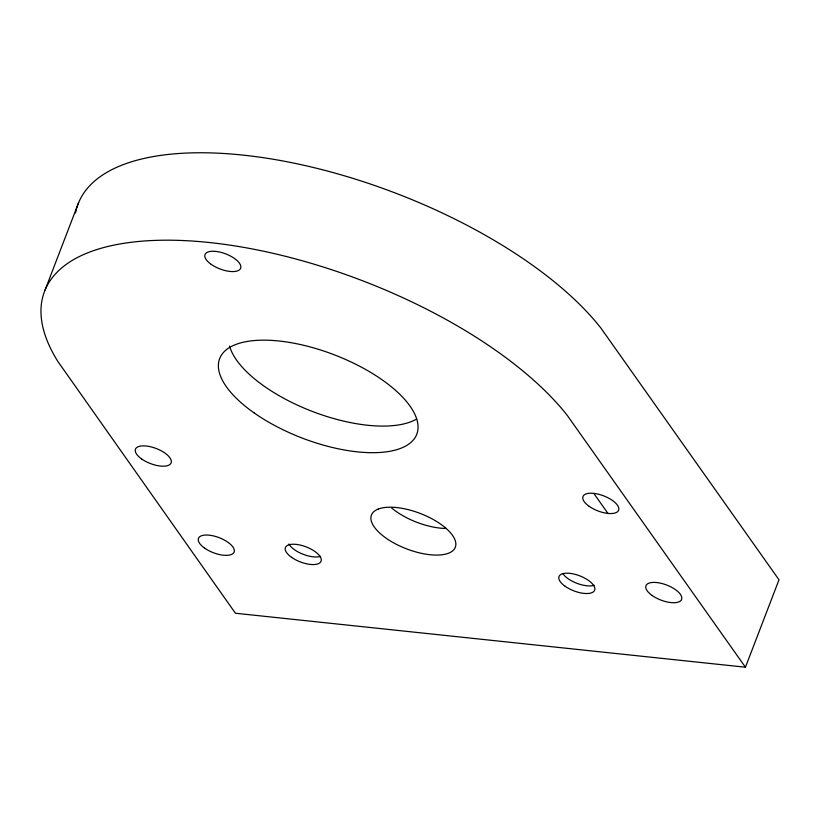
<?xml version="1.0" encoding="UTF-8"?>
<svg xmlns="http://www.w3.org/2000/svg" width="820" height="820" viewBox="0 0 820 820"><rect width="100%" height="100%" fill="white"/><g stroke="black" fill="none" stroke-linecap="round" stroke-linejoin="round"><path stroke-width="1.23" d="M45.11 289.972L78.658 202.55M745.441 667.213L567.214 415.33A293.14 123.881 21 0 0 209.5 242.535A293.14 123.881 21 0 0 57.83 361.415L235.422 613.237L745.441 667.213L779 579.791L600.773 327.908A293.14 123.881 21 0 0 306.793 165.937A293.14 123.881 21 0 0 76.844 207.644M594.059 493.753L608.102 513.627M416.652 419.01A105.565 44.618 21 0 1 311.231 411.005A105.565 44.618 21 0 1 229.569 346.091M446.152 528.48A44.926 18.983 21 0 1 391.56 507.898M75.542 212.923A293.14 123.881 21 0 1 76.537 208.68M594.172 585.316A19.096 8.067 21 0 1 577.095 583.389A19.096 8.067 21 0 1 562.776 573.477M320.589 556.36A19.096 8.067 21 0 1 303.041 554.248A19.096 8.067 21 0 1 288.896 544.008M378.112 509.117L376.923 509.64A44.926 18.983 21 0 0 395.476 543.855A44.926 18.983 21 0 0 453.562 550.005A44.926 18.983 21 0 0 422.874 514.499L420.691 513.627A44.926 18.983 21 0 0 378.112 509.117M211.242 264.388A19.096 8.067 21 0 0 240.619 268.345A19.096 8.067 21 0 0 216.634 251.494A19.096 8.067 21 0 0 211.242 264.388M291.643 557.385A19.096 8.067 21 0 0 321.02 561.341A19.096 8.067 21 0 0 297.035 544.49A19.096 8.067 21 0 0 291.643 557.385M565.236 586.341A19.096 8.067 21 0 0 594.613 590.297A19.096 8.067 21 0 0 570.617 573.447A19.096 8.067 21 0 0 565.236 586.341M652.197 595.545A19.096 8.067 21 0 0 681.563 599.502A19.096 8.067 21 0 0 657.578 582.651A19.096 8.067 21 0 0 652.197 595.545M204.692 548.18A19.096 8.067 21 0 0 234.069 552.137A19.096 8.067 21 0 0 210.084 535.286A19.096 8.067 21 0 0 204.692 548.18M254.149 412.931A105.565 44.618 21 0 0 416.56 434.764A105.565 44.618 21 0 0 283.925 341.591A105.565 44.618 21 0 0 254.149 412.931M589.201 506.37A19.096 8.067 21 0 0 618.567 510.327A19.096 8.067 21 0 0 594.582 493.476A19.096 8.067 21 0 0 589.201 506.37M141.706 459.005A19.096 8.067 21 0 0 171.083 462.962A19.096 8.067 21 0 0 147.087 446.111A19.096 8.067 21 0 0 141.706 459.005"/></g></svg>
